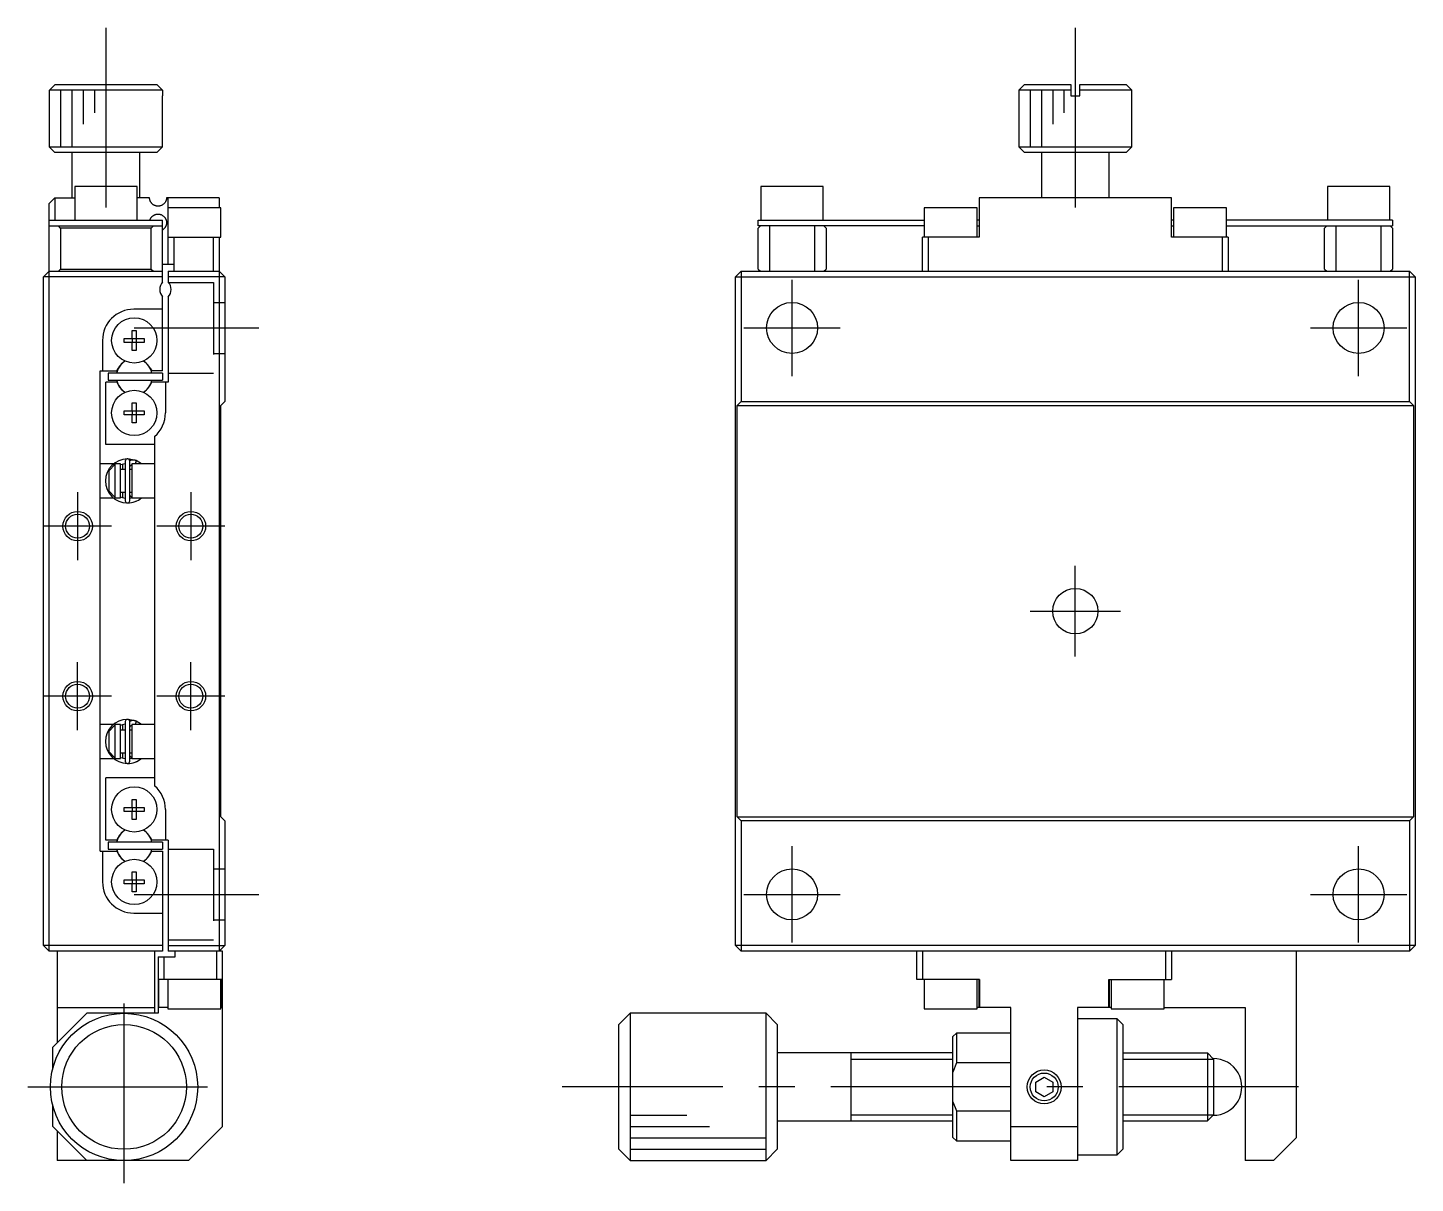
# Model space of a CAD drawing. Extents: x 0 to 277, y -8 to 190.
# Drawn here: x 154.6 to 277.1, y 50.5 to 152.5 of the extents above; entities that cross this region are included whole.
import ezdxf

# ---------------------------------------------------------------- set-up
doc = ezdxf.new("R2010")
doc.units = 0
doc.header["$LTSCALE"] = 0.5
doc.linetypes.add('CENTER', pattern=[50.8, 31.75, -6.35, 6.35, -6.35])
doc.linetypes.add('DASHED', pattern=[19.05, 12.7, -6.35])
for name, color, linetype in [('MSM_CENTER', 1, 'CENTER'), ('MSM_CONTINUOUS', 7, 'CONTINUOUS'), ('MSM_DASHED', 4, 'DASHED'), ('MSM_NARROW', 5, 'CONTINUOUS')]:
    doc.layers.add(name, color=color, linetype=linetype)

msp = doc.modelspace()

# ---------------------------------------------------------------- linework, layer by layer
at = {"layer": 'MSM_CENTER'}
for p, q in [((161.5, 152.5), (161.5, 136.5)), ((247.055071, 152.5), (247.055071, 135.5)), ((222.055071, 121.75), (222.055071, 130.25)), ((272.055071, 121.75), (272.055071, 130.25)), ((164, 126), (175, 126)), ((217.805071, 126), (226.305071, 126)), ((267.805071, 126), (276.305071, 126)), ((159, 111.500001), (159, 105.499999)), ((169, 111.500001), (169, 105.499999)), ((162.000002, 108.5), (155.999999, 108.5)), ((172.000002, 108.5), (165.999999, 108.5)), ((247.055071, 97), (247.055071, 105)), ((243.055071, 101), (251.055071, 101)), ((159, 90.499999), (159, 96.500001)), ((169, 90.499999), (169, 96.500001)), ((162.000002, 93.5), (155.999999, 93.5)), ((172.000002, 93.5), (165.999999, 93.5)), ((222.055071, 71.75), (222.055071, 80.25)), ((272.055071, 71.75), (272.055071, 80.25)), ((164, 76), (175, 76)), ((217.805071, 76), (226.305071, 76)), ((267.805071, 76), (276.305071, 76)), ((163.1, 50.5), (163.1, 67.5)), ((154.6, 59), (171.6, 59)), ((266.755071, 59), (201.755071, 59))]:
    msp.add_line(p, q, dxfattribs=at)
at = {"layer": 'MSM_CONTINUOUS'}
for p, q in [((156.516026, 147), (157.017813, 147.5)), ((156.516026, 146.5), (156.516026, 147)), ((166.483974, 147), (156.516026, 147)), ((157.017813, 147.5), (165.982187, 147.5)), ((165.982187, 147.5), (166.483974, 147)), ((166.483974, 147), (166.483974, 146.5)), ((242.555071, 147.5), (242.055071, 147)), ((246.655071, 147), (242.055071, 147)), ((242.055071, 147), (242.055071, 142)), ((242.555071, 147.5), (246.655071, 147.5)), ((246.655071, 147.5), (246.655071, 146.5)), ((247.455071, 146.5), (247.455071, 147.5)), ((247.455071, 147.5), (251.555071, 147.5)), ((252.055071, 147), (247.455071, 147)), ((252.055071, 147), (251.555071, 147.5)), ((252.055071, 142), (252.055071, 147)), ((156.5, 146.5), (156.516026, 146.5)), ((156.5, 146.5), (156.5, 142)), ((166.483974, 146.5), (166.5, 146.5)), ((166.5, 142), (166.5, 146.5)), ((246.655071, 146.5), (247.455071, 146.5)), ((156.5, 142), (166.5, 142)), ((156.5, 142), (157, 141.5)), ((166, 141.5), (157, 141.5)), ((158.5, 141.5), (158.5, 137.5)), ((164.5, 137.5), (164.5, 141.5)), ((166, 141.5), (166.5, 142)), ((242.055071, 142), (252.055071, 142)), ((242.055071, 142), (242.555071, 141.5)), ((251.555071, 141.5), (242.555071, 141.5)), ((244.055071, 141.5), (244.055071, 137.5)), ((250.055071, 137.5), (250.055071, 141.5)), ((251.555071, 141.5), (252.055071, 142)), ((164.25, 138.5), (158.75, 138.5)), ((158.75, 138.5), (158.75, 135.5)), ((164.25, 135.5), (164.25, 138.5)), ((224.805071, 138.5), (219.305071, 138.5)), ((219.305071, 138.5), (219.305071, 135.5)), ((224.805071, 135.5), (224.805071, 138.5)), ((274.805071, 138.5), (269.305071, 138.5)), ((269.305071, 138.5), (269.305071, 135.5)), ((274.805071, 135.5), (274.805071, 138.5)), ((157, 137.5), (156.5, 137)), ((157, 137.5), (157, 135.5)), ((157, 137.5), (158.75, 137.5)), ((165.35, 137.5), (164.25, 137.5)), ((165.350796, 137.465461), (165.35, 137.5)), ((165.353154, 137.43132), (165.350796, 137.465461)), ((165.357062, 137.397337), (165.353154, 137.43132)), ((165.3625, 137.363642), (165.357062, 137.397337)), ((165.368409, 137.334856), (165.3625, 137.363642)), ((165.375427, 137.306373), (165.368409, 137.334856)), ((165.383524, 137.278273), (165.375427, 137.306373)), ((165.391659, 137.253522), (165.383524, 137.278273)), ((165.400621, 137.229134), (165.391659, 137.253522)), ((165.410384, 137.205162), (165.400621, 137.229134)), ((165.421823, 137.179728), (165.410384, 137.205162)), ((165.434146, 137.154838), (165.421823, 137.179728)), ((165.44731, 137.130548), (165.434146, 137.154838)), ((166.771459, 137.16587), (166.75088, 137.127367)), ((166.78419, 137.19277), (166.771459, 137.16587)), ((166.796179, 137.220998), (166.78419, 137.19277)), ((166.807354, 137.250699), (166.796179, 137.220998)), ((166.815068, 137.273772), (166.807354, 137.250699)), ((166.822248, 137.297867), (166.815068, 137.273772)), ((166.826693, 137.31448), (166.822248, 137.297867)), ((166.830866, 137.331674), (166.826693, 137.31448)), ((166.834732, 137.349438), (166.830866, 137.331674)), ((166.838249, 137.36776), (166.834732, 137.349438)), ((166.841382, 137.386628), (166.838249, 137.36776)), ((166.84409, 137.406031), (166.841382, 137.386628)), ((166.84542, 137.417282), (166.84409, 137.406031)), ((166.846595, 137.428746), (166.84542, 137.417282)), ((166.847607, 137.440388), (166.846595, 137.428746)), ((166.848451, 137.45217), (166.847607, 137.440388)), ((166.849119, 137.464059), (166.848451, 137.45217)), ((166.849604, 137.476017), (166.849119, 137.464059)), ((166.8499, 137.488009), (166.849604, 137.476017)), ((166.85, 137.5), (166.8499, 137.488009)), ((171.5, 137.5), (166.85, 137.5)), ((167, 136.6), (167, 137.5)), ((171.5, 137.5), (171.5, 136.6)), ((255.555071, 137.5), (238.555071, 137.5)), ((238.555071, 137.5), (238.555071, 134)), ((255.555071, 134), (255.555071, 137.5)), ((156.5, 71), (156.5, 137)), ((165.456499, 137.114764), (165.44731, 137.130548)), ((165.466035, 137.099265), (165.456499, 137.114764)), ((165.485923, 137.069409), (165.466035, 137.099265)), ((165.507033, 137.040773), (165.485923, 137.069409)), ((165.523301, 137.020504), (165.507033, 137.040773)), ((165.540146, 137.000938), (165.523301, 137.020504)), ((165.557519, 136.982106), (165.540146, 137.000938)), ((165.57904, 136.960464), (165.557519, 136.982106)), ((165.601216, 136.9399), (165.57904, 136.960464)), ((165.623958, 136.920445), (165.601216, 136.9399)), ((165.65009, 136.899932), (165.623958, 136.920445)), ((165.676613, 136.880934), (165.65009, 136.899932)), ((165.665433, 135.91127), (165.696002, 135.931888)), ((165.703594, 136.863319), (165.676613, 136.880934)), ((165.696002, 135.931888), (165.727107, 135.950729)), ((165.730633, 136.847261), (165.703594, 136.863319)), ((165.727107, 135.950729), (165.758593, 135.967788)), ((165.757962, 136.832535), (165.730633, 136.847261)), ((165.785208, 136.819261), (165.757962, 136.832535)), ((165.758593, 135.967788), (165.782655, 135.979553)), ((165.782655, 135.979553), (165.806837, 135.99033)), ((165.812603, 136.80725), (165.785208, 136.819261)), ((165.806837, 135.99033), (165.837942, 136.002726)), ((165.839949, 136.796527), (165.812603, 136.80725)), ((165.837942, 136.002726), (165.869107, 136.013574)), ((165.868233, 136.786709), (165.839949, 136.796527)), ((165.896504, 136.778135), (165.868233, 136.786709)), ((165.869107, 136.013574), (165.900231, 136.022906)), ((165.924693, 136.770776), (165.896504, 136.778135)), ((165.900231, 136.022906), (165.9388, 136.032471)), ((165.957963, 136.763573), (165.924693, 136.770776)), ((165.9388, 136.032471), (165.977103, 136.039862)), ((165.991008, 136.757962), (165.957963, 136.763573)), ((165.977103, 136.039862), (166.011271, 136.044733)), ((166.02374, 136.753887), (165.991008, 136.757962)), ((166.011271, 136.044733), (166.045078, 136.047986)), ((166.06374, 136.750877), (166.02374, 136.753887)), ((166.045078, 136.047986), (166.078636, 136.049696)), ((166.103111, 136.750006), (166.06374, 136.750877)), ((166.078636, 136.049696), (166.122321, 136.049668)), ((166.131799, 136.750674), (166.103111, 136.750006)), ((166.122321, 136.049668), (166.16535, 136.047147)), ((166.160077, 136.75241), (166.131799, 136.750674)), ((166.196781, 136.756271), (166.160077, 136.75241)), ((166.16535, 136.047147), (166.207375, 136.042274)), ((166.232702, 136.761833), (166.196781, 136.756271)), ((166.207375, 136.042274), (166.248815, 136.035088)), ((166.267783, 136.769008), (166.232702, 136.761833)), ((166.248815, 136.035088), (166.289115, 136.025765)), ((166.318012, 136.782385), (166.267783, 136.769008)), ((166.289115, 136.025765), (166.328666, 136.014291)), ((166.366313, 136.798874), (166.318012, 136.782385)), ((166.328666, 136.014291), (166.366984, 136.00087)), ((166.411994, 136.817973), (166.366313, 136.798874)), ((166.366984, 136.00087), (166.404227, 135.985526)), ((166.404227, 135.985526), (166.449866, 135.963396)), ((166.455733, 136.839732), (166.411994, 136.817973)), ((166.449866, 135.963396), (166.493655, 135.938386)), ((166.497259, 136.863851), (166.455733, 136.839732)), ((166.493655, 135.938386), (166.535309, 135.910742)), ((166.535851, 136.889644), (166.497259, 136.863851)), ((166.572423, 136.91749), (166.535851, 136.889644)), ((166.607164, 136.947474), (166.572423, 136.91749)), ((166.639742, 136.979249), (166.607164, 136.947474)), ((166.670516, 137.013162), (166.639742, 136.979249)), ((166.699171, 137.048893), (166.670516, 137.013162)), ((166.726021, 137.086965), (166.699171, 137.048893)), ((166.75088, 137.127367), (166.726021, 137.086965)), ((171.65, 136.6), (166.95, 136.6)), ((166.95, 136.6), (166.95, 134)), ((171.65, 134), (171.65, 136.6)), ((238.405071, 136.6), (233.705071, 136.6)), ((233.705071, 136.6), (233.705071, 134)), ((238.405071, 134), (238.405071, 136.6)), ((260.405071, 136.6), (255.705071, 136.6)), ((255.705071, 136.6), (255.705071, 134)), ((260.405071, 134), (260.405071, 136.6)), ((156.5, 135.5), (166.5, 135.5)), ((156.5, 135), (166.5, 135)), ((157.5, 134.8), (157.3, 135)), ((165.5, 134.8), (157.5, 134.8)), ((157.5, 134.8), (157.5, 131.2)), ((165.377158, 135.5), (165.384773, 135.525719)), ((165.384773, 135.525719), (165.39328, 135.551087)), ((165.39328, 135.551087), (165.402649, 135.576046)), ((165.402649, 135.576046), (165.412046, 135.598695)), ((165.412046, 135.598695), (165.422144, 135.620953)), ((165.422144, 135.620953), (165.432914, 135.642777)), ((165.432914, 135.642777), (165.445711, 135.666612)), ((165.445711, 135.666612), (165.459293, 135.689862)), ((165.459293, 135.689862), (165.473612, 135.712478)), ((165.473612, 135.712478), (165.488172, 135.733781)), ((165.488172, 135.733781), (165.503367, 135.754453)), ((165.7, 135), (165.5, 134.8)), ((165.5, 131.2), (165.5, 134.8)), ((165.503367, 135.754453), (165.51915, 135.774461)), ((165.51915, 135.774461), (165.541865, 135.800984)), ((165.541865, 135.800984), (165.565548, 135.826176)), ((165.565548, 135.826176), (165.583703, 135.844)), ((165.583703, 135.844), (165.602303, 135.861067)), ((165.602303, 135.861067), (165.621298, 135.87736)), ((165.621298, 135.87736), (165.643162, 135.89481)), ((165.643162, 135.89481), (165.665433, 135.91127)), ((166.5, 130.061438), (166.5, 135.5)), ((166.535309, 135.910742), (166.575286, 135.880176)), ((166.587451, 134.730006), (166.548865, 134.69915)), ((166.575286, 135.880176), (166.613069, 135.847047)), ((166.623917, 134.763334), (166.587451, 134.730006)), ((166.613069, 135.847047), (166.649069, 135.810908)), ((166.65787, 134.798717), (166.623917, 134.763334)), ((166.649069, 135.810908), (166.682804, 135.772059)), ((166.689733, 134.836626), (166.65787, 134.798717)), ((166.682804, 135.772059), (166.714433, 135.730084)), ((166.719311, 134.876971), (166.689733, 134.836626)), ((166.714433, 135.730084), (166.733089, 135.702117)), ((166.738004, 134.905725), (166.719311, 134.876971)), ((166.733089, 135.702117), (166.750832, 135.67272)), ((166.755703, 134.935921), (166.738004, 134.905725)), ((166.750832, 135.67272), (166.767582, 135.64181)), ((166.768991, 134.960948), (166.755703, 134.935921)), ((166.767582, 135.64181), (166.783341, 135.609104)), ((166.78161, 134.987089), (166.768991, 134.960948)), ((166.793516, 135.014455), (166.78161, 134.987089)), ((166.783341, 135.609104), (166.790783, 135.592094)), ((166.790783, 135.592094), (166.797936, 135.574563)), ((166.802732, 135.037946), (166.793516, 135.014455)), ((166.797936, 135.574563), (166.807074, 135.550101)), ((166.811401, 135.062486), (166.802732, 135.037946)), ((166.807074, 135.550101), (166.815618, 135.524488)), ((166.819462, 135.088166), (166.811401, 135.062486)), ((166.815618, 135.524488), (166.823495, 135.497624)), ((166.824202, 135.104979), (166.819462, 135.088166)), ((166.823495, 135.497624), (166.827212, 135.483475)), ((166.828667, 135.122387), (166.824202, 135.104979)), ((166.827212, 135.483475), (166.830725, 135.468943)), ((166.83282, 135.140383), (166.828667, 135.122387)), ((166.830725, 135.468943), (166.834015, 135.45402)), ((166.836622, 135.158964), (166.83282, 135.140383)), ((166.834015, 135.45402), (166.836662, 135.440808)), ((166.840032, 135.178126), (166.836622, 135.158964)), ((166.836662, 135.440808), (166.839122, 135.427251)), ((166.839122, 135.427251), (166.841377, 135.41337)), ((166.843013, 135.197864), (166.840032, 135.178126)), ((166.841377, 135.41337), (166.843408, 135.39919)), ((166.844639, 135.210507), (166.843013, 135.197864)), ((166.843408, 135.39919), (166.845197, 135.384734)), ((166.846072, 135.223411), (166.844639, 135.210507)), ((166.845197, 135.384734), (166.846724, 135.370024)), ((166.8473, 135.236533), (166.846072, 135.223411)), ((166.846724, 135.370024), (166.847695, 135.358695)), ((166.848312, 135.249828), (166.8473, 135.236533)), ((166.847695, 135.358695), (166.8485, 135.347191)), ((166.849096, 135.263254), (166.848312, 135.249828)), ((166.8485, 135.347191), (166.849135, 135.335554)), ((166.84964, 135.276766), (166.849096, 135.263254)), ((166.849135, 135.335554), (166.849596, 135.323823)), ((166.849596, 135.323823), (166.849881, 135.312039)), ((166.849907, 135.28847), (166.84964, 135.276766)), ((166.849881, 135.312039), (166.849986, 135.300241)), ((166.849986, 135.300241), (166.849907, 135.28847)), ((219.055071, 135), (219.055071, 135.5)), ((219.055071, 135.5), (233.705071, 135.5)), ((219.255071, 135), (219.055071, 134.8)), ((233.705071, 135), (219.055071, 135)), ((219.055071, 131.2), (219.055071, 134.8)), ((220.055071, 135), (220.055071, 131)), ((224.055071, 131), (224.055071, 135)), ((225.055071, 134.8), (224.855071, 135)), ((225.055071, 134.8), (225.055071, 131.2)), ((238.555071, 135.5), (238.405071, 135.5)), ((238.405071, 135), (238.555071, 135)), ((255.705071, 135.5), (255.555071, 135.5)), ((255.555071, 135), (255.705071, 135)), ((275.055071, 135.5), (260.405071, 135.5)), ((260.405071, 135), (275.055071, 135)), ((269.255071, 135), (269.055071, 134.8)), ((269.055071, 131.2), (269.055071, 134.8)), ((270.055071, 135), (270.055071, 131)), ((274.055071, 131), (274.055071, 135)), ((275.055071, 134.8), (274.855071, 135)), ((275.055071, 135.5), (275.055071, 135)), ((275.055071, 134.8), (275.055071, 131.2)), ((166.50767, 134.670471), (166.500159, 134.665671)), ((166.548865, 134.69915), (166.50767, 134.670471)), ((166.95, 134), (171.65, 134)), ((167, 131.6), (167, 134)), ((167.5, 134), (167.5, 131)), ((171, 131), (171, 134)), ((171.5, 134), (171.5, 71)), ((233.555071, 131), (233.555071, 134)), ((238.555071, 134), (233.555071, 134)), ((234.055071, 134), (234.055071, 131)), ((260.555071, 134), (255.555071, 134)), ((260.055071, 131), (260.055071, 134)), ((260.555071, 134), (260.555071, 131)), ((157.3, 131), (157.5, 131.2)), ((157.5, 131.2), (165.5, 131.2)), ((165.5, 131.2), (165.7, 131)), ((167.5, 131.6), (166.5, 131.6)), ((219.055071, 131.2), (219.255071, 131)), ((224.855071, 131), (225.055071, 131.2)), ((269.055071, 131.2), (269.255071, 131)), ((274.855071, 131), (275.055071, 131.2)), ((156.5, 131), (156, 130.5)), ((166.5, 130.5), (156, 130.5)), ((156, 71.5), (156, 130.5)), ((156.5, 131), (166.5, 131)), ((167, 131), (167, 130.061438)), ((167, 131), (171.5, 131)), ((172, 130.5), (167, 130.5)), ((171.5, 131), (172, 130.5)), ((172, 130.5), (172, 119.5)), ((217.555071, 131), (217.055071, 130.5)), ((217.055071, 71.5), (217.055071, 130.5)), ((217.055071, 130.5), (277.055071, 130.5)), ((217.555071, 131), (217.555071, 119.5)), ((217.555071, 131), (276.555071, 131)), ((276.555071, 119.5), (276.555071, 131)), ((277.055071, 130.5), (276.555071, 131)), ((277.055071, 130.5), (277.055071, 71.5)), ((166.5, 122.2), (166.5, 128.738562)), ((167, 128.738562), (167, 121.2)), ((166.5, 127.65), (163.95, 127.65)), ((163.113639, 124.72), (163.113639, 125.08)), ((163.113639, 125.08), (163.82, 125.08)), ((163.82, 125.786361), (164.18, 125.786361)), ((163.82, 125.08), (163.82, 125.786361)), ((163.830372, 125.069628), (163.82, 125.08)), ((163.830372, 124.730372), (163.830372, 125.069628)), ((163.830372, 125.069628), (164.169628, 125.069628)), ((164.169628, 125.069628), (164.18, 125.08)), ((164.169628, 125.069628), (164.169628, 124.730372)), ((164.18, 125.786361), (164.18, 125.08)), ((164.18, 125.08), (164.886361, 125.08)), ((164.886361, 125.08), (164.886361, 124.72)), ((161.2, 124.9), (161.2, 122.2)), ((163.82, 124.72), (163.113639, 124.72)), ((163.830372, 124.730372), (163.82, 124.72)), ((163.82, 124.013639), (163.82, 124.72)), ((164.18, 124.013639), (163.82, 124.013639)), ((164.169628, 124.730372), (163.830372, 124.730372)), ((164.169628, 124.730372), (164.18, 124.72)), ((164.18, 124.72), (164.18, 124.013639)), ((164.886361, 124.72), (164.18, 124.72)), ((162.449194, 122.2), (162.59936, 122.460095)), ((165.40064, 122.460095), (165.550806, 122.2)), ((161, 122.2), (162.449194, 122.2)), ((161, 79.8), (161, 122.2)), ((161.7, 122), (161.7, 121.4)), ((166.5, 122), (161.7, 122)), ((161.7, 121.4), (166.5, 121.4)), ((166.5, 122.2), (165.550806, 122.2)), ((166.5, 122), (166.5, 121.4)), ((161.5, 115.7), (161.5, 121.2)), ((162.449194, 121.2), (161.5, 121.2)), ((162.449194, 121.2), (162.59936, 120.939905)), ((165.40064, 120.939905), (165.550806, 121.2)), ((167, 121.2), (165.550806, 121.2)), ((166.75, 121.2), (166.75, 118.5)), ((163.82, 119.386361), (164.18, 119.386361)), ((163.82, 118.68), (163.82, 119.386361)), ((164.18, 119.386361), (164.18, 118.68)), ((171.65, 119.15), (172, 119.5)), ((171.65, 82.85), (171.65, 119.15)), ((217.205071, 119.15), (217.555071, 119.5)), ((217.205071, 82.85), (217.205071, 119.15)), ((217.205071, 119.15), (276.905071, 119.15)), ((217.555071, 119.5), (276.555071, 119.5)), ((276.555071, 119.5), (276.905071, 119.15)), ((276.905071, 119.15), (276.905071, 82.85)), ((163.113639, 118.32), (163.113639, 118.68)), ((163.113639, 118.68), (163.82, 118.68)), ((163.82, 118.32), (163.113639, 118.32)), ((163.830372, 118.669628), (163.82, 118.68)), ((163.830372, 118.330372), (163.82, 118.32)), ((163.82, 117.613639), (163.82, 118.32)), ((164.18, 117.613639), (163.82, 117.613639)), ((163.830372, 118.669628), (164.169628, 118.669628)), ((163.830372, 118.330372), (163.830372, 118.669628)), ((164.169628, 118.330372), (163.830372, 118.330372)), ((164.169628, 118.669628), (164.18, 118.68)), ((164.169628, 118.669628), (164.169628, 118.330372)), ((164.169628, 118.330372), (164.18, 118.32)), ((164.18, 118.68), (164.886361, 118.68)), ((164.18, 118.32), (164.18, 117.613639)), ((164.886361, 118.32), (164.18, 118.32)), ((164.886361, 118.68), (164.886361, 118.32)), ((165.8, 116.420938), (165.8, 85.579062)), ((165.8, 115.7), (161.5, 115.7)), ((162.163431, 114), (161, 114)), ((161.8, 113.4201), (162.3, 113.949247)), ((162.163941, 114), (162.163826, 114)), ((162.3, 114), (162.3, 111)), ((162.8, 114), (162.3, 114)), ((162.799845, 113.93522), (163.204977, 114.043682)), ((162.8, 111), (162.8, 114)), ((162.988643, 114), (162.988328, 114)), ((162.988957, 114), (162.98885, 114)), ((162.989517, 114), (162.989081, 114)), ((163, 114), (162.989601, 114)), ((163, 113.5), (163, 114)), ((163.205, 114.25), (163.205, 110.75)), ((164.115052, 114.307695), (163.427589, 114.443656)), ((163.601111, 114.277317), (163.593453, 114.273625)), ((163.595, 110.75), (163.595, 114.25)), ((163.632458, 114.291245), (163.601111, 114.277317)), ((163.664449, 114.303587), (163.632458, 114.291245)), ((163.697004, 114.314314), (163.664449, 114.303587)), ((163.694126, 113.874976), (163.705439, 113.884849)), ((163.730043, 114.323399), (163.697004, 114.314314)), ((163.705439, 113.884849), (163.717232, 113.894147)), ((163.717232, 113.894147), (163.729478, 113.902848)), ((163.729478, 113.902848), (163.742147, 113.910926)), ((163.763487, 114.330822), (163.730043, 114.323399)), ((163.742147, 113.910926), (163.755209, 113.91836)), ((163.755209, 113.91836), (163.768634, 113.925129)), ((163.797254, 114.336564), (163.763487, 114.330822)), ((163.768634, 113.925129), (163.782386, 113.931214)), ((163.782386, 113.931214), (163.796434, 113.936597)), ((163.796434, 113.936597), (163.799979, 113.937829)), ((163.83126, 114.340611), (163.797254, 114.336564)), ((163.8, 114), (163.8, 111)), ((165.8, 114), (163.8, 114)), ((163.865423, 114.342953), (163.83126, 114.340611)), ((163.899659, 114.343585), (163.865423, 114.342953)), ((163.933885, 114.342506), (163.899659, 114.343585)), ((163.968017, 114.339716), (163.933885, 114.342506)), ((164.001972, 114.335224), (163.968017, 114.339716)), ((164.035666, 114.329039), (164.001972, 114.335224)), ((164.069018, 114.321176), (164.035666, 114.329039)), ((164.070662, 114.01164), (164.064512, 114)), ((164.101945, 114.311653), (164.069018, 114.321176)), ((164.07692, 114.023893), (164.070662, 114.01164)), ((164.174258, 114.282272), (164.075042, 113.999975)), ((164.083247, 114.03668), (164.07692, 114.023893)), ((164.089603, 114.049923), (164.083247, 114.03668)), ((164.095948, 114.063538), (164.089603, 114.049923)), ((164.102244, 114.077439), (164.095948, 114.063538)), ((164.134364, 114.300494), (164.101945, 114.311653)), ((164.108449, 114.091539), (164.102244, 114.077439)), ((164.114525, 114.10575), (164.108449, 114.091539)), ((164.120434, 114.119982), (164.114525, 114.10575)), ((164.126138, 114.134145), (164.120434, 114.119982)), ((164.131603, 114.148151), (164.126138, 114.134145)), ((164.136793, 114.161913), (164.131603, 114.148151)), ((164.164531, 114.28844), (164.134364, 114.300494)), ((164.141676, 114.175342), (164.136793, 114.161913)), ((164.146221, 114.188356), (164.141676, 114.175342)), ((164.1504, 114.200872), (164.146221, 114.188356)), ((164.154187, 114.212811), (164.1504, 114.200872)), ((164.157557, 114.2241), (164.154187, 114.212811)), ((164.16049, 114.234666), (164.157557, 114.2241)), ((164.162967, 114.244443), (164.16049, 114.234666)), ((164.164972, 114.25337), (164.162967, 114.244443)), ((164.16318, 114.288725), (164.16514, 114.288104)), ((164.636031, 114.000123), (164.164086, 114.287581)), ((164.166493, 114.261391), (164.164972, 114.25337)), ((164.16514, 114.288104), (164.166614, 114.286358)), ((164.167521, 114.268456), (164.166493, 114.261391)), ((164.166614, 114.286358), (164.167594, 114.283499)), ((164.168049, 114.27452), (164.167521, 114.268456)), ((164.167594, 114.283499), (164.168073, 114.279545)), ((164.168073, 114.279545), (164.168049, 114.27452)), ((164.173188, 114.283663), (164.174258, 114.282272)), ((161.8, 111.5799), (161.8, 113.4201)), ((163.205, 113.5), (162.8, 113.5)), ((163.595, 113.648501), (163.595334, 113.662726)), ((163.8, 113.5), (163.595, 113.5)), ((163.595334, 113.662726), (163.596394, 113.677706)), ((163.596394, 113.677706), (163.598177, 113.692615)), ((163.598177, 113.692615), (163.600681, 113.707419)), ((163.600681, 113.707419), (163.603898, 113.722082)), ((163.603898, 113.722082), (163.607822, 113.73657)), ((163.607822, 113.73657), (163.612445, 113.75085)), ((163.612445, 113.75085), (163.617756, 113.764887)), ((163.617756, 113.764887), (163.623743, 113.778647)), ((163.623743, 113.778647), (163.630394, 113.792099)), ((163.630394, 113.792099), (163.637694, 113.805209)), ((163.637694, 113.805209), (163.645628, 113.817947)), ((163.645628, 113.817947), (163.654176, 113.83028)), ((163.654176, 113.83028), (163.663321, 113.842179)), ((163.663321, 113.842179), (163.673043, 113.853614)), ((163.673043, 113.853614), (163.683319, 113.864555)), ((163.683319, 113.864555), (163.694126, 113.874976)), ((162.3, 111.057999), (161.8, 111.587145)), ((162.8, 111.5), (163.205, 111.5)), ((163, 111), (163, 111.5)), ((163.595, 111.5), (163.8, 111.5)), ((161, 111), (162.163575, 111)), ((162.3, 111), (162.8, 111)), ((163.204945, 110.956634), (162.799839, 111.064446)), ((162.988163, 111), (162.988314, 111)), ((162.988532, 111), (162.988927, 111)), ((162.988939, 111), (162.989142, 111)), ((162.98927, 111), (162.989577, 111)), ((162.989713, 111), (163, 111)), ((163.595076, 111.344804), (163.595, 111.351499)), ((163.800166, 110.9966), (163.595042, 110.956311)), ((163.595771, 111.3298), (163.595076, 111.344804)), ((163.597193, 111.314844), (163.595771, 111.3298)), ((163.599338, 111.299973), (163.597193, 111.314844)), ((163.602202, 111.285221), (163.599338, 111.299973)), ((163.60578, 111.270622), (163.602202, 111.285221)), ((163.610063, 111.256213), (163.60578, 111.270622)), ((163.615043, 111.242026), (163.610063, 111.256213)), ((163.620709, 111.228097), (163.615043, 111.242026)), ((163.62705, 111.214458), (163.620709, 111.228097)), ((163.634052, 111.201143), (163.62705, 111.214458)), ((163.6417, 111.188186), (163.634052, 111.201143)), ((163.649977, 111.175617), (163.6417, 111.188186)), ((163.658864, 111.163468), (163.649977, 111.175617)), ((163.668343, 111.151771), (163.658864, 111.163468)), ((163.678391, 111.140556), (163.668343, 111.151771)), ((163.688986, 111.129851), (163.678391, 111.140556)), ((163.700103, 111.119684), (163.688986, 111.129851)), ((163.711716, 111.110083), (163.700103, 111.119684)), ((163.723797, 111.101074), (163.711716, 111.110083)), ((163.736317, 111.09268), (163.723797, 111.101074)), ((163.749246, 111.084926), (163.736317, 111.09268)), ((163.762552, 111.077833), (163.749246, 111.084926)), ((163.776201, 111.07142), (163.762552, 111.077833)), ((163.790159, 111.065707), (163.776201, 111.07142)), ((163.799975, 111.062173), (163.790159, 111.065707)), ((163.8, 111), (165.8, 111)), ((163.811645, 110.999717), (163.800166, 110.9966)), ((164.105743, 110.689561), (164.106671, 110.689862)), ((164.106671, 110.689862), (164.1081, 110.690327)), ((164.1081, 110.690327), (164.109404, 110.690755)), ((164.109404, 110.690755), (164.110319, 110.691057)), ((164.110319, 110.691057), (164.111549, 110.691465)), ((164.111549, 110.691465), (164.112538, 110.691795)), ((164.112538, 110.691795), (164.113697, 110.692183)), ((164.113697, 110.692183), (164.114726, 110.692531)), ((164.114726, 110.692531), (164.116948, 110.693286)), ((164.116948, 110.693286), (164.11786, 110.693599)), ((164.11786, 110.693599), (164.122204, 110.695108)), ((164.122204, 110.695108), (164.124234, 110.695824)), ((164.124234, 110.695824), (164.127062, 110.696834)), ((164.127062, 110.696834), (164.164531, 110.71156)), ((164.16068, 110.711787), (164.16318, 110.711275)), ((164.16318, 110.711275), (164.16286, 110.712039)), ((164.164531, 110.71156), (164.16318, 110.711275)), ((164.164288, 110.712505), (164.182242, 110.720291)), ((164.16526, 110.711983), (164.164531, 110.71156)), ((162.163431, 91), (161, 91)), ((161.8, 90.4201), (162.3, 90.949247)), ((162.163941, 91), (162.163826, 91)), ((162.3, 91), (162.3, 88)), ((162.8, 91), (162.3, 91)), ((162.799845, 90.93522), (163.204977, 91.043682)), ((162.8, 88), (162.8, 91)), ((162.988643, 91), (162.988328, 91)), ((162.988957, 91), (162.98885, 91)), ((162.989517, 91), (162.989081, 91)), ((163, 91), (162.989601, 91)), ((163, 90.5), (163, 91)), ((163.205, 91.25), (163.205, 87.75)), ((164.115052, 91.307695), (163.427589, 91.443656)), ((163.601111, 91.277317), (163.593453, 91.273625)), ((163.595, 87.75), (163.595, 91.25)), ((163.595, 90.648501), (163.595334, 90.662726)), ((163.595334, 90.662726), (163.596394, 90.677706)), ((163.596394, 90.677706), (163.598177, 90.692615)), ((163.598177, 90.692615), (163.600681, 90.707419)), ((163.600681, 90.707419), (163.603898, 90.722082)), ((163.632458, 91.291245), (163.601111, 91.277317)), ((163.603898, 90.722082), (163.607822, 90.73657)), ((163.607822, 90.73657), (163.612445, 90.75085)), ((163.612445, 90.75085), (163.617756, 90.764887)), ((163.617756, 90.764887), (163.623743, 90.778647)), ((163.623743, 90.778647), (163.630394, 90.792099)), ((163.630394, 90.792099), (163.637694, 90.805209)), ((163.664449, 91.303587), (163.632458, 91.291245)), ((163.637694, 90.805209), (163.645628, 90.817947)), ((163.645628, 90.817947), (163.654176, 90.83028)), ((163.654176, 90.83028), (163.663321, 90.842179)), ((163.663321, 90.842179), (163.673043, 90.853614)), ((163.697004, 91.314314), (163.664449, 91.303587)), ((163.673043, 90.853614), (163.683319, 90.864555)), ((163.683319, 90.864555), (163.694126, 90.874976)), ((163.694126, 90.874976), (163.705439, 90.884849)), ((163.730043, 91.323399), (163.697004, 91.314314)), ((163.705439, 90.884849), (163.717232, 90.894147)), ((163.717232, 90.894147), (163.729478, 90.902848)), ((163.729478, 90.902848), (163.742147, 90.910926)), ((163.763487, 91.330822), (163.730043, 91.323399)), ((163.742147, 90.910926), (163.755209, 90.91836)), ((163.755209, 90.91836), (163.768634, 90.925129)), ((163.797254, 91.336564), (163.763487, 91.330822)), ((163.768634, 90.925129), (163.782386, 90.931214)), ((163.782386, 90.931214), (163.796434, 90.936597)), ((163.796434, 90.936597), (163.799979, 90.937829)), ((163.83126, 91.340611), (163.797254, 91.336564)), ((163.8, 91), (163.8, 88)), ((165.8, 91), (163.8, 91)), ((163.865423, 91.342953), (163.83126, 91.340611)), ((163.899659, 91.343585), (163.865423, 91.342953)), ((163.933885, 91.342506), (163.899659, 91.343585)), ((163.968017, 91.339716), (163.933885, 91.342506)), ((164.001972, 91.335224), (163.968017, 91.339716)), ((164.035666, 91.329039), (164.001972, 91.335224)), ((164.069018, 91.321176), (164.035666, 91.329039)), ((164.070662, 91.01164), (164.064512, 91)), ((164.101945, 91.311653), (164.069018, 91.321176)), ((164.07692, 91.023893), (164.070662, 91.01164)), ((164.173188, 91.283663), (164.075042, 90.999975)), ((164.083247, 91.03668), (164.07692, 91.023893)), ((164.089603, 91.049923), (164.083247, 91.03668)), ((164.095948, 91.063538), (164.089603, 91.049923)), ((164.102244, 91.077439), (164.095948, 91.063538)), ((164.134364, 91.300494), (164.101945, 91.311653)), ((164.108449, 91.091539), (164.102244, 91.077439)), ((164.114525, 91.10575), (164.108449, 91.091539)), ((164.120434, 91.119982), (164.114525, 91.10575)), ((164.126138, 91.134145), (164.120434, 91.119982)), ((164.131603, 91.148151), (164.126138, 91.134145)), ((164.136793, 91.161913), (164.131603, 91.148151)), ((164.164531, 91.28844), (164.134364, 91.300494)), ((164.141676, 91.175342), (164.136793, 91.161913)), ((164.146221, 91.188356), (164.141676, 91.175342)), ((164.1504, 91.200872), (164.146221, 91.188356)), ((164.154187, 91.212811), (164.1504, 91.200872)), ((164.157557, 91.2241), (164.154187, 91.212811)), ((164.16049, 91.234666), (164.157557, 91.2241)), ((164.162967, 91.244443), (164.16049, 91.234666)), ((164.164972, 91.25337), (164.162967, 91.244443)), ((164.16318, 91.288725), (164.16514, 91.288104)), ((164.636031, 91.000123), (164.164086, 91.287581)), ((164.166493, 91.261391), (164.164972, 91.25337)), ((164.16514, 91.288104), (164.166614, 91.286358)), ((164.167521, 91.268456), (164.166493, 91.261391)), ((164.166614, 91.286358), (164.167594, 91.283499)), ((164.168049, 91.27452), (164.167521, 91.268456)), ((164.167594, 91.283499), (164.168073, 91.279545)), ((164.168073, 91.279545), (164.168049, 91.27452)), ((164.193393, 91.274764), (164.173633, 91.283458)), ((161.8, 88.5799), (161.8, 90.4201)), ((163.205, 90.5), (162.8, 90.5)), ((163.8, 90.5), (163.595, 90.5)), ((162.3, 88.057999), (161.8, 88.587145)), ((162.8, 88.5), (163.205, 88.5)), ((163, 88), (163, 88.5)), ((163.595, 88.5), (163.8, 88.5)), ((163.595076, 88.344804), (163.595, 88.351499)), ((163.595771, 88.3298), (163.595076, 88.344804)), ((163.597193, 88.314844), (163.595771, 88.3298)), ((163.599338, 88.299973), (163.597193, 88.314844)), ((163.602202, 88.285221), (163.599338, 88.299973)), ((163.60578, 88.270622), (163.602202, 88.285221)), ((163.610063, 88.256213), (163.60578, 88.270622)), ((163.615043, 88.242026), (163.610063, 88.256213)), ((163.620709, 88.228097), (163.615043, 88.242026)), ((163.62705, 88.214458), (163.620709, 88.228097)), ((163.634052, 88.201143), (163.62705, 88.214458)), ((163.6417, 88.188186), (163.634052, 88.201143)), ((163.649977, 88.175617), (163.6417, 88.188186)), ((163.658864, 88.163468), (163.649977, 88.175617)), ((161, 88), (162.163575, 88)), ((162.3, 88), (162.8, 88)), ((163.204945, 87.956634), (162.799839, 88.064446)), ((162.988163, 88), (162.988314, 88)), ((162.988532, 88), (162.988927, 88)), ((162.988939, 88), (162.989142, 88)), ((162.98927, 88), (162.989577, 88)), ((162.989713, 88), (163, 88)), ((163.800166, 87.9966), (163.595042, 87.956311)), ((163.668343, 88.151771), (163.658864, 88.163468)), ((163.678391, 88.140556), (163.668343, 88.151771)), ((163.688986, 88.129851), (163.678391, 88.140556)), ((163.700103, 88.119684), (163.688986, 88.129851)), ((163.711716, 88.110083), (163.700103, 88.119684)), ((163.723797, 88.101074), (163.711716, 88.110083)), ((163.736317, 88.09268), (163.723797, 88.101074)), ((163.749246, 88.084926), (163.736317, 88.09268)), ((163.762552, 88.077833), (163.749246, 88.084926)), ((163.776201, 88.07142), (163.762552, 88.077833)), ((163.790159, 88.065707), (163.776201, 88.07142)), ((163.799975, 88.062173), (163.790159, 88.065707)), ((163.8, 88), (165.8, 88)), ((163.811645, 87.999717), (163.800166, 87.9966)), ((164.105743, 87.689561), (164.106671, 87.689862)), ((164.106671, 87.689862), (164.1081, 87.690327)), ((164.1081, 87.690327), (164.109404, 87.690755)), ((164.109404, 87.690755), (164.110319, 87.691057)), ((164.110319, 87.691057), (164.111549, 87.691465)), ((164.111549, 87.691465), (164.112538, 87.691795)), ((164.112538, 87.691795), (164.113697, 87.692183)), ((164.113697, 87.692183), (164.114726, 87.692531)), ((164.114726, 87.692531), (164.116948, 87.693286)), ((164.116948, 87.693286), (164.11786, 87.693599)), ((164.11786, 87.693599), (164.122204, 87.695108)), ((164.122204, 87.695108), (164.124234, 87.695824)), ((164.124234, 87.695824), (164.127062, 87.696834)), ((164.127062, 87.696834), (164.164531, 87.71156)), ((164.16068, 87.711787), (164.16318, 87.711275)), ((164.16318, 87.711275), (164.16286, 87.712039)), ((164.164531, 87.71156), (164.16318, 87.711275)), ((164.164288, 87.712505), (164.197095, 87.726898)), ((164.16526, 87.711983), (164.164531, 87.71156)), ((161.5, 80.8), (161.5, 86.3)), ((165.8, 86.3), (161.5, 86.3)), ((163.113639, 83.32), (163.113639, 83.68)), ((163.113639, 83.68), (163.82, 83.68)), ((163.82, 83.32), (163.113639, 83.32)), ((163.82, 84.386361), (164.18, 84.386361)), ((163.82, 83.68), (163.82, 84.386361)), ((163.830372, 83.669628), (163.82, 83.68)), ((163.830372, 83.330372), (163.82, 83.32)), ((163.82, 82.613639), (163.82, 83.32)), ((163.830372, 83.330372), (163.830372, 83.669628)), ((163.830372, 83.669628), (164.169628, 83.669628)), ((164.169628, 83.330372), (163.830372, 83.330372)), ((164.169628, 83.669628), (164.18, 83.68)), ((164.169628, 83.669628), (164.169628, 83.330372)), ((164.169628, 83.330372), (164.18, 83.32)), ((164.18, 84.386361), (164.18, 83.68)), ((164.18, 83.68), (164.886361, 83.68)), ((164.18, 83.32), (164.18, 82.613639)), ((164.886361, 83.32), (164.18, 83.32)), ((164.886361, 83.68), (164.886361, 83.32)), ((166.75, 83.5), (166.75, 80.8)), ((164.18, 82.613639), (163.82, 82.613639)), ((172, 82.5), (171.65, 82.85)), ((172, 82.5), (172, 71.5)), ((217.555071, 82.5), (217.205071, 82.85)), ((217.205071, 82.85), (276.905071, 82.85)), ((276.555071, 82.5), (217.555071, 82.5)), ((217.555071, 82.5), (217.555071, 71)), ((276.905071, 82.85), (276.555071, 82.5)), ((276.555071, 82.5), (276.555071, 71)), ((162.449194, 80.8), (162.59936, 81.060095)), ((165.40064, 81.060095), (165.550806, 80.8)), ((161, 79.8), (162.449194, 79.8)), ((161.2, 79.8), (161.2, 77.1)), ((162.449194, 80.8), (161.5, 80.8)), ((161.7, 80.6), (161.7, 80)), ((166.5, 80.6), (161.7, 80.6)), ((161.7, 80), (166.5, 80)), ((162.449194, 79.8), (162.59936, 79.539905)), ((165.40064, 79.539905), (165.550806, 79.8)), ((167, 80.8), (165.550806, 80.8)), ((165.550806, 79.8), (166.5, 79.8)), ((166.5, 80.6), (166.5, 80)), ((166.5, 79.8), (166.5, 71)), ((167, 80.8), (167, 71)), ((163.113639, 76.92), (163.113639, 77.28)), ((163.113639, 77.28), (163.82, 77.28)), ((163.82, 77.986361), (164.18, 77.986361)), ((163.82, 77.28), (163.82, 77.986361)), ((163.830372, 77.269628), (163.82, 77.28)), ((163.830372, 77.269628), (164.169628, 77.269628)), ((163.830372, 76.930372), (163.830372, 77.269628)), ((164.169628, 77.269628), (164.18, 77.28)), ((164.169628, 77.269628), (164.169628, 76.930372)), ((164.18, 77.986361), (164.18, 77.28)), ((164.18, 77.28), (164.886361, 77.28)), ((164.886361, 77.28), (164.886361, 76.92)), ((163.82, 76.92), (163.113639, 76.92)), ((163.830372, 76.930372), (163.82, 76.92)), ((163.82, 76.213639), (163.82, 76.92)), ((164.18, 76.213639), (163.82, 76.213639)), ((164.169628, 76.930372), (163.830372, 76.930372)), ((164.169628, 76.930372), (164.18, 76.92)), ((164.18, 76.92), (164.18, 76.213639)), ((164.886361, 76.92), (164.18, 76.92)), ((163.95, 74.35), (166.5, 74.35)), ((166.5, 71.5), (156, 71.5)), ((156.5, 71), (156, 71.5)), ((167, 71.5), (172, 71.5)), ((172, 71.5), (171.5, 71)), ((277.055071, 71.5), (217.055071, 71.5)), ((217.055071, 71.5), (217.555071, 71)), ((276.555071, 71), (277.055071, 71.5)), ((166.5, 71), (156.5, 71)), ((157.2, 71), (157.2, 62.9)), ((165.8, 71), (165.8, 65.5)), ((166.1, 70.5), (167.6, 70.5)), ((166.1, 70.5), (166.1, 65.5)), ((166.6, 70.5), (166.6, 68.5)), ((171.8, 71), (167, 71)), ((167.6, 70.5), (167.6, 71)), ((171.3, 68.5), (171.3, 71)), ((171.8, 55.5), (171.8, 71)), ((276.555071, 71), (217.555071, 71)), ((233.055071, 68.5), (233.055071, 71)), ((233.555071, 71), (233.555071, 68.5)), ((255.055071, 68.5), (255.055071, 71)), ((255.555071, 71), (255.555071, 68.5)), ((266.555071, 71), (266.555071, 54.5)), ((171.8, 68.5), (166.1, 68.5)), ((166.140264, 68.5), (166.140264, 66)), ((166.95, 68.5), (166.95, 65.9)), ((171.65, 65.9), (171.65, 68.5)), ((171.730821, 66), (171.730821, 68.5)), ((238.602598, 68.5), (233.055071, 68.5)), ((233.705071, 68.5), (233.705071, 65.9)), ((238.405071, 65.9), (238.405071, 68.5)), ((238.573226, 66), (238.573226, 68.5)), ((238.602598, 68.5), (238.602598, 66)), ((250.007543, 68.5), (255.555071, 68.5)), ((250.007543, 66), (250.007543, 68.5)), ((250.036915, 68.5), (250.036915, 66)), ((250.205071, 68.5), (250.205071, 65.9)), ((254.905071, 65.9), (254.905071, 68.5)), ((159.8, 65.5), (156.8, 62.5)), ((157.2, 66), (165.8, 66)), ((166.1, 65.5), (159.8, 65.5)), ((166.95, 66), (166.1, 66)), ((166.95, 65.9), (171.65, 65.9)), ((171.8, 66), (171.65, 66)), ((207.755071, 65.5), (206.755071, 64.5)), ((207.755071, 65.5), (207.755071, 52.5)), ((219.755071, 65.5), (207.755071, 65.5)), ((219.755071, 52.5), (219.755071, 65.5)), ((220.755071, 64.5), (219.755071, 65.5)), ((233.705071, 65.9), (238.405071, 65.9)), ((241.355071, 66), (238.405071, 66)), ((241.355071, 52.5), (241.355071, 66)), ((250.205071, 66), (247.255071, 66)), ((247.255071, 66), (247.255071, 52.5)), ((250.755071, 65), (247.255071, 65)), ((250.205071, 65.9), (254.905071, 65.9)), ((250.755071, 53), (250.755071, 65)), ((251.255071, 64.5), (250.755071, 65)), ((254.905071, 66), (262.055071, 66)), ((262.055071, 66), (262.055071, 52.5)), ((206.755071, 53.5), (206.755071, 64.5)), ((220.755071, 64.5), (220.755071, 53.5)), ((236.555071, 63.75), (236.255071, 63.45)), ((236.555071, 63.75), (236.555071, 61.12132)), ((241.355071, 63.75), (236.555071, 63.75)), ((251.255071, 64.5), (251.255071, 53.5)), ((156.8, 60.6), (156.8, 62.5)), ((236.255071, 54.55), (236.255071, 63.45)), ((236.255051, 62), (220.755071, 62)), ((227.255071, 62.000005), (227.255071, 55.999995)), ((251.25507, 62), (258.713571, 62)), ((258.713571, 62), (258.713571, 56)), ((259.255071, 61.4585), (258.713571, 62)), ((259.255071, 61.4585), (259.255071, 56.5415)), ((236.555071, 61.12132), (236.255071, 60.319091)), ((241.355071, 61.12132), (236.555071, 61.12132)), ((243.555071, 59.433013), (244.305071, 59.866025)), ((243.555071, 58.566987), (243.555071, 59.433013)), ((244.305071, 59.866025), (245.055071, 59.433013)), ((245.055071, 59.433013), (245.055071, 58.566987)), ((236.255071, 57.680909), (236.555071, 56.87868)), ((244.305071, 58.133975), (243.555071, 58.566987)), ((245.055071, 58.566987), (244.305071, 58.133975)), ((156.8, 55.5), (156.8, 57.4)), ((236.555071, 56.87868), (236.555071, 54.25)), ((236.555071, 56.87868), (241.355071, 56.87868)), ((258.713571, 56), (259.255071, 56.5415)), ((156.8, 55.5), (159.8, 52.5)), ((168.8, 52.5), (171.8, 55.5)), ((220.755071, 56), (236.255051, 56)), ((241.355071, 55.5), (247.255071, 55.5)), ((251.25507, 56), (258.713571, 56)), ((157.2, 55.1), (157.2, 52.5)), ((236.255071, 54.55), (236.555071, 54.25)), ((236.555071, 54.25), (241.355071, 54.25)), ((264.555071, 52.5), (266.555071, 54.5)), ((206.755071, 53.5), (207.755071, 52.5)), ((219.755071, 52.5), (220.755071, 53.5)), ((247.255071, 53), (250.755071, 53)), ((250.755071, 53), (251.255071, 53.5)), ((168.8, 52.5), (157.2, 52.5)), ((207.755071, 52.5), (219.755071, 52.5)), ((247.255071, 52.5), (241.355071, 52.5)), ((264.555071, 52.5), (262.055071, 52.5))]:
    msp.add_line(p, q, dxfattribs=at)
for centre, radius in [((222.055071, 126), 2.25), ((272.055071, 126), 2.25), ((164, 124.9), 2), ((164, 118.5), 2), ((159, 108.5), 1.0565), ((169, 108.5), 1.0565), ((247.055071, 101), 2), ((159, 93.5), 1.0565), ((169, 93.5), 1.0565), ((164, 83.5), 2), ((164, 77.1), 2), ((222.055071, 76), 2.25), ((272.055071, 76), 2.25), ((163.1, 59), 6.5), ((163.1, 59), 5.5), ((244.305071, 59), 1.2295)]:
    msp.add_circle(centre, radius, dxfattribs=at)
for centre, radius, start, end in [((167.25, 129.4), 1, 138.590378, 221.409622), ((166.25, 129.4), 1, 318.590378, 41.409622), ((163.95, 124.9), 2.75, 90, 180), ((164, 121.699999), 1.5875, 120.433182, 169.10688895), ((164.114905, 121.585095), 1.75, 121.881533, 150.00000699), ((164, 121.699999), 1.5875, 10.89309, 59.56681233), ((163.885095, 121.585095), 1.75, 30, 58.11848961), ((164, 121.699999), 1.5875, 190.893016, 239.56671758), ((164, 121.699999), 1.5875, 300.433263, 349.10696609), ((164.114905, 121.814905), 1.75, 210, 238.11845216), ((163.885095, 121.814905), 1.75, 301.881533, 330.00002684), ((164, 118.5), 2.75, 310.885193, 0), ((163.399951, 112.500045), 1.943868, 90.672315, 269.257985), ((163.4, 114.25), 0.195, 0, 180), ((163.4, 110.75), 0.195, 180, 0), ((163.398287, 112.505072), 1.94898, 270.774434, 309.429122), ((163.399951, 89.500045), 1.943868, 90.672315, 269.257985), ((163.4, 91.25), 0.195, 0, 180), ((163.4, 87.75), 0.195, 180, 0), ((163.398287, 89.505072), 1.94898, 270.774434, 309.429122), ((164, 83.5), 2.75, 0, 49.114807), ((164, 80.299999), 1.5875, 120.433182, 169.10688895), ((164.114905, 80.185095), 1.75, 121.881533, 150.00000699), ((164, 80.299999), 1.5875, 10.89309, 59.56681233), ((163.885095, 80.185095), 1.75, 30, 58.11848961), ((164, 80.299999), 1.5875, 190.893016, 239.56671758), ((164, 80.299999), 1.5875, 300.433263, 349.10696609), ((164.114905, 80.414905), 1.75, 210, 238.11845216), ((163.885095, 80.414905), 1.75, 301.881533, 330.00002684), ((163.95, 77.1), 2.75, 180, 270), ((259.255071, 59), 2.5, 269.05661378, 90.94338622)]:
    msp.add_arc(centre, radius, start, end, dxfattribs=at)
at = {"layer": 'MSM_DASHED'}
for p, q in [((167.05, 130), (171, 130)), ((171, 130), (171, 122)), ((171, 128.25), (172, 128.25)), ((171, 123.75), (172, 123.75)), ((167, 122), (171, 122)), ((167, 80), (171, 80)), ((171, 80), (171, 72)), ((171, 78.25), (172, 78.25)), ((171, 73.75), (172, 73.75)), ((167, 72), (171, 72))]:
    msp.add_line(p, q, dxfattribs=at)
at = {"layer": 'MSM_NARROW'}
for p, q in [((157.5, 147), (157.5, 142)), ((158.5, 147), (158.5, 142)), ((159.5, 147), (159.5, 144)), ((160.5, 147), (160.5, 145)), ((243.055071, 147), (243.055071, 142)), ((244.055071, 147), (244.055071, 142)), ((245.055071, 147), (245.055071, 144)), ((246.055071, 147), (246.055071, 145)), ((227.255071, 61.4585), (236.25507, 61.4585)), ((251.25507, 61.4585), (259.255071, 61.4585)), ((207.755071, 56.5), (212.755071, 56.5)), ((227.255071, 56.5415), (236.25507, 56.5415)), ((251.25507, 56.5415), (259.255071, 56.5415)), ((207.755071, 55.5), (214.755071, 55.5)), ((207.755071, 54.5), (219.755071, 54.5)), ((207.755071, 53.5), (219.755071, 53.5))]:
    msp.add_line(p, q, dxfattribs=at)
for centre, radius in [((159, 108.5), 1.3), ((169, 108.5), 1.3), ((159, 93.5), 1.3), ((169, 93.5), 1.3), ((244.305071, 59), 1.5)]:
    msp.add_circle(centre, radius, dxfattribs=at)

doc.saveas('drawing.dxf')
